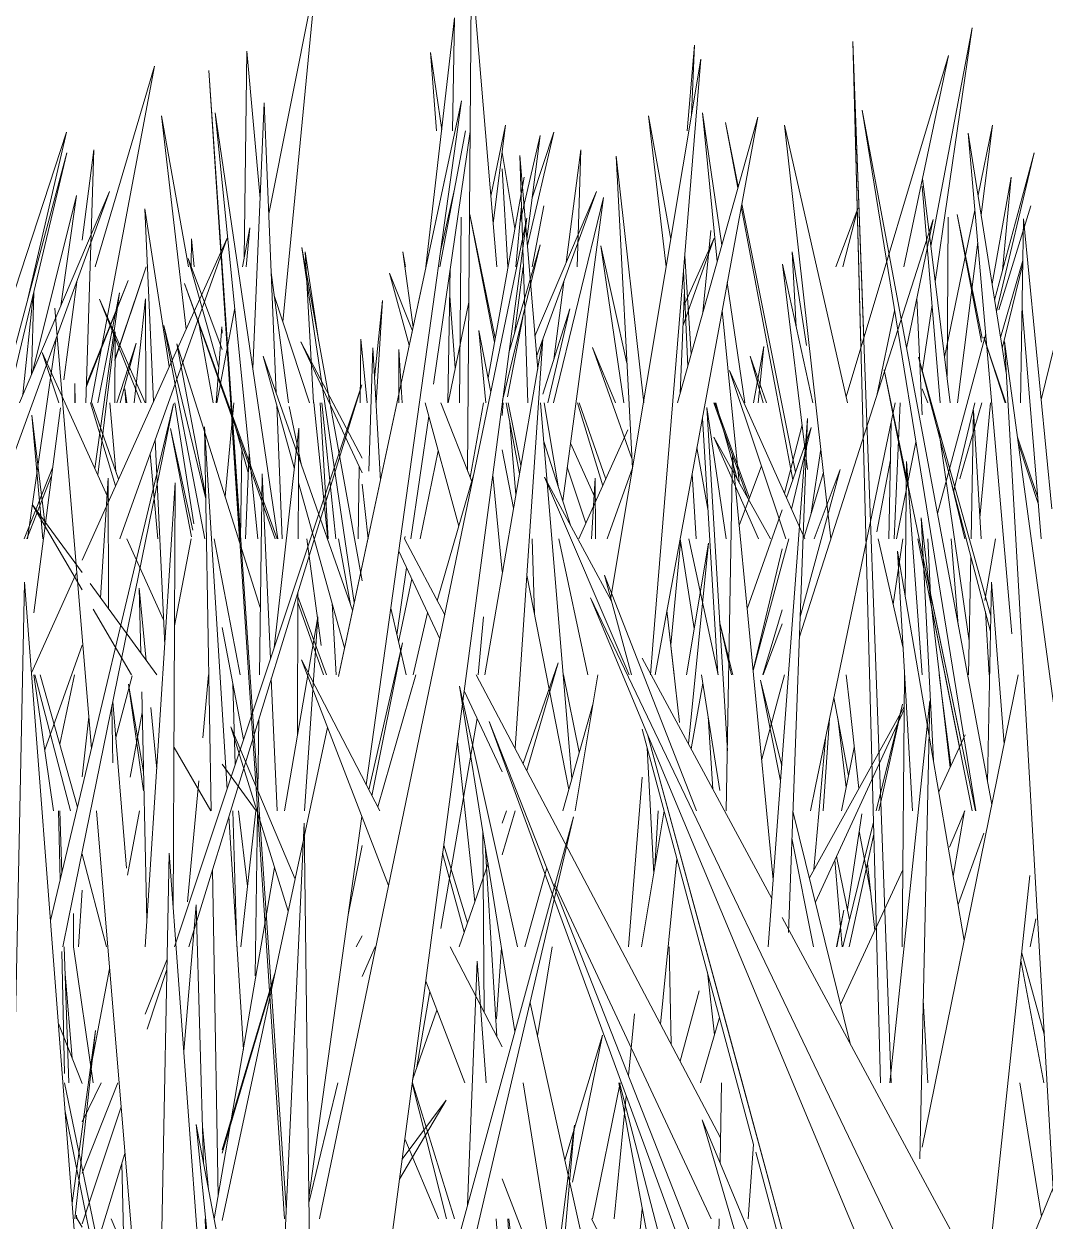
# Model space of a CAD drawing. Header units: millimetres. Extents: x -10020 to 20888, y -4665 to 12339.
# Drawn here: x 2599.88 to 2620.58, y 3091.3 to 3115.59 of the extents above; entities that cross this region are included whole.
import ezdxf

# ---------------------------------------------------------------- set-up
doc = ezdxf.new("R2010")
doc.units = ezdxf.units.MM
doc.layers.add('G-IMPT', color=8, linetype='Continuous', lineweight=9)

# ---------------------------------------------------------------- blocks, each defined once
blk = doc.blocks.new('Grass Array - 25_dwg-V21-West')
at = {"layer": 'G-IMPT'}
for p, q in [((2616.906, 3109.212), (2616.685, 3115.227)), ((2616.849, 3109.022), (2616.685, 3115.227)), ((2603.995, 3109), (2603.622, 3114.644)), ((2604.004, 3109.047), (2603.622, 3114.644)), ((2604.25, 3105.142), (2604.094, 3107.502)), ((2604.27, 3105.149), (2604.103, 3107.597))]:
    blk.add_line(p, q, dxfattribs=at)
blk = doc.blocks.new('Grass Array - 25_dwg-V22-West')
at = {"layer": 'G-IMPT'}
for p, q in [((2608.873, 3106.514), (2608.949, 3116.77)), ((2609.463, 3110.66), (2608.949, 3116.77)), ((2613.476, 3115.158), (2613.325, 3113.419)), ((2613.476, 3115.158), (2613.417, 3113.749)), ((2617.462, 3094.106), (2616.685, 3115.227)), ((2616.997, 3103.423), (2616.685, 3115.227)), ((2604.341, 3110.831), (2604.394, 3115.032)), ((2604.666, 3112.047), (2604.394, 3115.032)), ((2616.55, 3108.022), (2618.625, 3114.944)), ((2617.723, 3110.66), (2618.625, 3114.944)), ((2605.162, 3091.347), (2603.622, 3114.644)), ((2604.428, 3102.833), (2603.622, 3114.644)), ((2604.516, 3108.595), (2604.749, 3113.982)), ((2604.991, 3108.09), (2604.749, 3113.982)), ((2608.75, 3114.024), (2606.254, 3102.349)), ((2606.261, 3102.383), (2608.75, 3114.024)), ((2608.75, 3114.024), (2606.819, 3100.147)), ((2612.676, 3102.383), (2614.756, 3113.696)), ((2613.13, 3107.901), (2614.756, 3113.696)), ((2619.504, 3099.748), (2616.874, 3113.839)), ((2618.746, 3102.287), (2616.874, 3113.839)), ((2614.362, 3112.291), (2614.102, 3113.589)), ((2614.353, 3112.258), (2614.102, 3113.589)), ((2616.577, 3107.901), (2615.299, 3113.534)), ((2616.241, 3105.142), (2615.299, 3113.534)), ((2609.936, 3111.576), (2610.348, 3113.324)), ((2610.074, 3111.218), (2610.348, 3113.324)), ((2619.028, 3113.373), (2619.908, 3103.214)), ((2619.028, 3113.373), (2619.801, 3108.464)), ((2599.388, 3107.901), (2600.747, 3112.97)), ((2599.542, 3107.901), (2600.747, 3112.97)), ((2609.832, 3111.439), (2609.573, 3112.975)), ((2610.295, 3108.583), (2609.932, 3112.917)), ((2610.092, 3107.901), (2609.932, 3112.917)), ((2611.885, 3112.905), (2612.217, 3106.576)), ((2611.885, 3112.905), (2612.444, 3107.901)), ((2612.444, 3107.901), (2611.885, 3112.905)), ((2609.689, 3110.66), (2609.573, 3112.643)), ((2602.824, 3108.635), (2602.324, 3111.834)), ((2602.504, 3107.924), (2602.324, 3111.834)), ((2615.469, 3106.339), (2614.423, 3111.884)), ((2615.524, 3106.496), (2614.433, 3111.938)), ((2610.074, 3111.645), (2606.05, 3081.284)), ((2610.074, 3111.645), (2607.737, 3100.351)), ((2620.086, 3107.901), (2620.147, 3111.635)), ((2620.722, 3105.747), (2620.147, 3111.635)), ((2604.309, 3110.66), (2604.458, 3111.447)), ((2604.385, 3110.66), (2604.458, 3111.447)), ((2603.273, 3111.229), (2603.267, 3110.66)), ((2603.273, 3111.229), (2603.327, 3110.66)), ((2606.574, 3103.849), (2605.509, 3111.048)), ((2606.733, 3104.29), (2605.509, 3111.048)), ((2612.045, 3107.901), (2611.578, 3111.083)), ((2612.105, 3108.704), (2611.578, 3111.083)), ((2613.278, 3110.874), (2613.405, 3108.884)), ((2604.891, 3110.541), (2605.243, 3107.901)), ((2609.825, 3109.305), (2610.002, 3110.66)), ((2613.253, 3110.572), (2613.338, 3108.644)), ((2601.313, 3106.567), (2601.815, 3110.134)), ((2601.373, 3107.901), (2601.815, 3110.134)), ((2605.666, 3107.901), (2604.953, 3110.077)), ((2613.27, 3110.188), (2613.183, 3108.092)), ((2600.501, 3109.821), (2601.243, 3100.88)), ((2601.407, 3110.001), (2602.25, 3107.901)), ((2601.407, 3110.001), (2602.336, 3107.901)), ((2603.787, 3107.901), (2604.15, 3109.821)), ((2610.399, 3108.075), (2610.945, 3109.808)), ((2610.499, 3107.901), (2610.945, 3109.808)), ((2617.985, 3110.021), (2618.094, 3107.657)), ((2617.172, 3108.046), (2617.534, 3109.765)), ((2609.344, 3108.117), (2609.098, 3109.368)), ((2609.098, 3109.368), (2609.24, 3107.901)), ((2604.669, 3103.745), (2602.973, 3109.096)), ((2603.561, 3106.036), (2602.973, 3109.096)), ((2606.733, 3106.481), (2605.492, 3109.134)), ((2606.733, 3106.779), (2605.492, 3109.134)), ((2619.775, 3107.901), (2619.34, 3109.231)), ((2619.788, 3107.901), (2619.34, 3109.231)), ((2622.91, 3085.829), (2619.762, 3109.144)), ((2620.386, 3098.284), (2619.762, 3109.144)), ((2611.406, 3109.024), (2612.206, 3106.77)), ((2611.406, 3109.024), (2611.874, 3107.901)), ((2611.874, 3107.901), (2611.406, 3109.024)), ((2615.713, 3105.142), (2614.182, 3108.557)), ((2615.329, 3105.142), (2614.182, 3108.557)), ((2600.908, 3107.901), (2600.909, 3108.292)), ((2600.917, 3107.901), (2600.909, 3108.292)), ((2603.217, 3096.865), (2606.729, 3108.266)), ((2603.231, 3097.774), (2606.729, 3108.266)), ((2600.413, 3097.4), (2602.91, 3107.88)), ((2602.91, 3107.88), (2600.781, 3097.434)), ((2603.322, 3105.446), (2602.939, 3107.901)), ((2603.955, 3105.998), (2604.131, 3107.901)), ((2605.112, 3105.142), (2605.001, 3107.859)), ((2605.756, 3107.904), (2605.757, 3107.901)), ((2605.756, 3107.904), (2606.041, 3105.142)), ((2606.041, 3105.142), (2605.756, 3107.904)), ((2610.989, 3100.277), (2610.352, 3107.901)), ((2610.72, 3106.172), (2610.428, 3107.901)), ((2617.646, 3107.901), (2617.526, 3105.142)), ((2617.526, 3105.142), (2617.646, 3107.901)), ((2605.505, 3106.631), (2605.253, 3107.825)), ((2619.084, 3105.142), (2619.131, 3107.745)), ((2619.286, 3105.142), (2619.131, 3107.745)), ((2609.852, 3106.032), (2609.729, 3107.502)), ((2614.972, 3096.865), (2615.768, 3107.581)), ((2615.38, 3097.151), (2615.768, 3107.581)), ((2602.731, 3102.983), (2602.539, 3107.151)), ((2618.428, 3107.336), (2619.047, 3103.072)), ((2619.047, 3103.072), (2618.428, 3107.336)), ((2620.437, 3105.977), (2620.025, 3107.2)), ((2604.269, 3105.142), (2604.292, 3106.956)), ((2604.367, 3105.142), (2604.443, 3106.892)), ((2609.806, 3105.764), (2609.573, 3106.949)), ((2610.967, 3105.4), (2610.417, 3107.114)), ((2620.448, 3105.838), (2620.039, 3107.09)), ((2614.247, 3106.825), (2614.12, 3099.624)), ((2614.247, 3106.825), (2615.073, 3098.221)), ((2604.65, 3102.383), (2604.708, 3106.457)), ((2604.874, 3102.703), (2604.708, 3106.457)), ((2609.383, 3106.433), (2609.573, 3104.477)), ((2610.432, 3106.392), (2611.791, 3103.873)), ((2610.432, 3106.392), (2612.149, 3102.383)), ((2612.149, 3102.383), (2610.432, 3106.392)), ((2615.697, 3105.178), (2616.09, 3106.487)), ((2618.66, 3106.376), (2618.959, 3105.142)), ((2618.657, 3100.502), (2618.072, 3105.569)), ((2618.321, 3100.64), (2618.072, 3105.569)), ((2607.594, 3105.142), (2607.608, 3105.189)), ((2607.594, 3105.142), (2607.608, 3105.189)), ((2602.931, 3103.377), (2603.265, 3105.142)), ((2604.263, 3102.383), (2603.733, 3105.142)), ((2605.612, 3105.142), (2605.902, 3102.973)), ((2606.258, 3105.142), (2606.5, 3103.808)), ((2608.409, 3103.6), (2607.596, 3105.142)), ((2610.229, 3103.61), (2610.181, 3105.142)), ((2611.309, 3102.383), (2610.725, 3105.142)), ((2617.706, 3102.925), (2617.203, 3105.142)), ((2618.21, 3105.142), (2618.269, 3103.859)), ((2608.308, 3103.114), (2607.479, 3104.887)), ((2617.895, 3099.624), (2617.594, 3104.893)), ((2618.944, 3096.989), (2617.594, 3104.893)), ((2619.034, 3102.383), (2619.078, 3104.79)), ((2599.375, 3078.924), (2599.884, 3104.261)), ((2600.653, 3094.293), (2599.884, 3104.261)), ((2610.928, 3100.058), (2610.074, 3104.4)), ((2611.648, 3104.402), (2613.513, 3099.624)), ((2611.648, 3104.402), (2612.196, 3102.383)), ((2612.196, 3102.383), (2611.648, 3104.402)), ((2615.543, 3093.93), (2611.365, 3103.944)), ((2618.716, 3088.588), (2611.365, 3103.944)), ((2607.766, 3102.383), (2608.063, 3103.639)), ((2612.916, 3103.687), (2613.17, 3101.413)), ((2613.062, 3102.383), (2612.916, 3103.687)), ((2614.859, 3102.383), (2615.254, 3103.7)), ((2619.45, 3102.383), (2619.374, 3103.666)), ((2617.244, 3094.106), (2616.997, 3103.423)), ((2606.87, 3100.049), (2607.554, 3103.028)), ((2606.934, 3099.924), (2607.554, 3103.028)), ((2604.428, 3102.833), (2605.196, 3091.566)), ((2607.09, 3099.624), (2605.503, 3102.684)), ((2607.272, 3098.108), (2605.503, 3102.684)), ((2610.711, 3102.627), (2609.998, 3100.585)), ((2610.073, 3100.442), (2610.711, 3102.627)), ((2612.414, 3102.72), (2615.045, 3097.843)), ((2600.822, 3099.624), (2600.095, 3102.383)), ((2600.961, 3099.697), (2600.206, 3102.383)), ((2603.503, 3101.104), (2603.621, 3102.383)), ((2605.01, 3099.624), (2604.892, 3102.304)), ((2614.003, 3092.987), (2609.05, 3102.383)), ((2615.245, 3100.534), (2614.816, 3102.275)), ((2615.222, 3100.228), (2614.816, 3102.275)), ((2616.622, 3101.744), (2616.55, 3102.383)), ((2618.094, 3092.799), (2620.039, 3102.383)), ((2618.746, 3102.287), (2619.177, 3099.624)), ((2601.999, 3102.193), (2602.297, 3100.028)), ((2601.999, 3102.193), (2602.301, 3100.412)), ((2609.886, 3096.865), (2608.71, 3102.153)), ((2609.833, 3095.147), (2608.71, 3102.153)), ((2609.573, 3100.41), (2608.803, 3102.056)), ((2613.406, 3100.88), (2613.644, 3102.215)), ((2601.955, 3098.459), (2601.678, 3101.84)), ((2611.418, 3101.804), (2610.806, 3099.624)), ((2616.6, 3100.338), (2616.302, 3101.918)), ((2617.16, 3099.624), (2617.69, 3101.789)), ((2617.214, 3099.624), (2617.69, 3101.789)), ((2617.438, 3094.106), (2618.245, 3101.856)), ((2618.046, 3092.563), (2618.245, 3101.856)), ((2601.681, 3100.594), (2601.656, 3101.732)), ((2615.804, 3098.264), (2617.728, 3101.733)), ((2615.926, 3097.768), (2617.727, 3101.676)), ((2616.622, 3101.744), (2616.809, 3100.077)), ((2603.893, 3091.308), (2606.032, 3101.314)), ((2603.893, 3091.308), (2606.032, 3101.314)), ((2604.07, 3101.326), (2605.374, 3098.236)), ((2604.07, 3101.326), (2605.235, 3097.584)), ((2605.235, 3097.584), (2604.07, 3101.326)), ((2604.616, 3100.031), (2604.637, 3101.476)), ((2614.358, 3088.592), (2609.311, 3101.433)), ((2612.826, 3091.831), (2609.311, 3101.433)), ((2614.674, 3092.853), (2612.414, 3101.277)), ((2612.53, 3101.151), (2614.414, 3094.216)), ((2617.315, 3083.534), (2612.53, 3101.151)), ((2618.429, 3100.007), (2618.961, 3101.162)), ((2609.017, 3097.776), (2608.666, 3101.026)), ((2612.514, 3100.903), (2612.648, 3098.345)), ((2605.873, 3091.347), (2607.737, 3100.351)), ((2603.423, 3100.232), (2603.196, 3097.774)), ((2601.347, 3099.624), (2602.491, 3085.829)), ((2601.973, 3098.317), (2602.22, 3099.624)), ((2604.562, 3096.275), (2604.61, 3099.591)), ((2609.573, 3098.727), (2609.835, 3099.624)), ((2609.662, 3099.624), (2609.573, 3099.369)), ((2616.632, 3094.9), (2615.472, 3099.612)), ((2618.954, 3099.624), (2618.645, 3098.884)), ((2596.965, 3048), (2611.021, 3099.498)), ((2604.481, 3076.107), (2605.558, 3099.374)), ((2605.672, 3090.385), (2605.558, 3099.374)), ((2606.73, 3099.51), (2605.654, 3091.779)), ((2608.894, 3090.405), (2611.021, 3099.498)), ((2616.486, 3096.865), (2617.104, 3099.393)), ((2609.209, 3095.538), (2609.184, 3099.199)), ((2616.609, 3096.865), (2617.11, 3099.15)), ((2617.043, 3097.988), (2616.813, 3099.207)), ((2619.343, 3099.171), (2618.819, 3097.725)), ((2606.452, 3097.511), (2606.733, 3098.918)), ((2608.869, 3097.35), (2608.388, 3098.928)), ((2609.465, 3095.045), (2609.228, 3098.923)), ((2615.89, 3096.865), (2615.452, 3099.071)), ((2601.549, 3096.865), (2601.054, 3098.743)), ((2602.201, 3067.182), (2602.821, 3098.763)), ((2603.494, 3089.569), (2602.821, 3098.763)), ((2608.802, 3097.16), (2608.367, 3098.765)), ((2609.288, 3098.551), (2608.699, 3096.865)), ((2610.482, 3098.469), (2610.031, 3096.865)), ((2616.438, 3095.69), (2617.698, 3098.423)), ((2616.98, 3098.555), (2617.132, 3097.195)), ((2610.635, 3098.14), (2613.813, 3091.347)), ((2620.275, 3098.309), (2619.379, 3089.81)), ((2620.386, 3098.284), (2621.379, 3080.992)), ((2603.231, 3097.774), (2602.928, 3096.865)), ((2603.115, 3094.749), (2603.367, 3097.713)), ((2603.52, 3092.468), (2603.367, 3097.713)), ((2600.665, 3096.865), (2600.781, 3097.434)), ((2600.883, 3097.542), (2600.881, 3096.865)), ((2615.254, 3097.455), (2619.657, 3089.295)), ((2616.357, 3096.865), (2616.5, 3097.606)), ((2616.359, 3096.865), (2616.5, 3097.606)), ((2609.573, 3094.836), (2608.521, 3096.865)), ((2620.569, 3095.091), (2620.11, 3096.738)), ((2602.334, 3095.494), (2602.778, 3096.614)), ((2608.873, 3091.63), (2609.065, 3096.574)), ((2609.247, 3094.106), (2609.065, 3096.574)), ((2620.558, 3094.106), (2620.094, 3096.59)), ((2600.852, 3094.601), (2600.712, 3096.313)), ((2601.234, 3094.414), (2601.613, 3096.415)), ((2602.774, 3096.403), (2602.372, 3095.196)), ((2603.893, 3092.743), (2604.974, 3096.367)), ((2604.539, 3094.853), (2604.938, 3096.198)), ((2613.879, 3095.075), (2613.737, 3096.347)), ((2613.879, 3095.075), (2613.737, 3096.347)), ((2608.82, 3094.106), (2608.023, 3096.169)), ((2610.889, 3092.35), (2610.139, 3095.727)), ((2618.21, 3094.106), (2618.115, 3095.778)), ((2608.25, 3095.58), (2607.757, 3094.168)), ((2600.575, 3095.305), (2601.054, 3094.089)), ((2601.328, 3095.168), (2600.856, 3091.665)), ((2600.856, 3091.665), (2601.328, 3095.168)), ((2601.328, 3095.168), (2600.911, 3091.347)), ((2610.848, 3092.537), (2611.611, 3095.068)), ((2610.998, 3092.088), (2611.611, 3095.068)), ((2604.539, 3094.853), (2603.893, 3092.676)), ((2600.653, 3094.293), (2602.311, 3072.8)), ((2602.414, 3085.829), (2600.699, 3094.106)), ((2601.054, 3093.313), (2601.44, 3094.106)), ((2601.054, 3092.271), (2601.783, 3094.106)), ((2607.748, 3094.097), (2608.448, 3091.347)), ((2607.754, 3094.106), (2608.606, 3091.347)), ((2608.606, 3091.347), (2607.754, 3094.106)), ((2612.414, 3079.048), (2610, 3094.106)), ((2612.975, 3088.588), (2611.939, 3094.106)), ((2613.957, 3086.384), (2611.951, 3094.106)), ((2613.994, 3092.485), (2614.023, 3094.106)), ((2617.315, 3083.534), (2614.414, 3094.216)), ((2620.071, 3094.106), (2620.51, 3091.395)), ((2615.543, 3093.93), (2618.581, 3086.648)), ((2600.712, 3093.525), (2602.539, 3084.399)), ((2601.845, 3093.615), (2601.054, 3091.243)), ((2607.49, 3092.15), (2608.436, 3093.755)), ((2607.544, 3092.557), (2608.436, 3093.755)), ((2616.552, 3086.343), (2613.633, 3093.354)), ((2616.644, 3083.07), (2613.633, 3093.354)), ((2604.761, 3085.974), (2603.37, 3093.257)), ((2604.313, 3083.811), (2603.37, 3093.257)), ((2603.621, 3091.94), (2603.498, 3093.22)), ((2609.824, 3079.061), (2611.04, 3093.245)), ((2610.044, 3085.291), (2611.04, 3093.245)), ((2607.598, 3092.967), (2608.282, 3091.347)), ((2614.562, 3091.347), (2614.674, 3092.853)), ((2601.054, 3089.846), (2601.924, 3092.668)), ((2614.716, 3092.698), (2616.184, 3087.228)), ((2601.948, 3088.588), (2601.862, 3092.468)), ((2610.889, 3092.35), (2614.792, 3074.793)), ((2614.428, 3076.43), (2620.935, 3092.439)), ((2610.835, 3088.896), (2609.573, 3092.159)), ((2614.014, 3088.588), (2612.826, 3091.831)), ((2600.952, 3091.347), (2601.054, 3091.174)), ((2602.014, 3090.486), (2601.644, 3091.347)), ((2603.67, 3087.354), (2603.553, 3091.347)), ((2609.705, 3087.934), (2609.452, 3091.347)), ((2609.957, 3086.97), (2609.69, 3091.347)), ((2609.917, 3089.45), (2609.712, 3091.347)), ((2611.383, 3091.347), (2616.489, 3081.502)), ((2613.944, 3089.644), (2613.974, 3091.347))]:
    blk.add_line(p, q, dxfattribs=at)
blk = doc.blocks.new('Grass Array - Grass Array-V25-West')
for name in ['Grass Array - 25_dwg-V22-West', 'Grass Array - 25_dwg-V21-West']:
    blk.add_blockref(name, (0, 0))
blk = doc.blocks.new('Grass Array - 25_dwg-V33-West')
at = {"layer": 'G-IMPT'}
for p, q in [((2616.906, 3109.212), (2616.685, 3115.227)), ((2616.849, 3109.022), (2616.685, 3115.227)), ((2603.995, 3109), (2603.622, 3114.644)), ((2604.004, 3109.047), (2603.622, 3114.644)), ((2604.25, 3105.142), (2604.094, 3107.502)), ((2604.27, 3105.149), (2604.103, 3107.597))]:
    blk.add_line(p, q, dxfattribs=at)
blk = doc.blocks.new('Grass Array - 25_dwg-V34-West')
at = {"layer": 'G-IMPT'}
for p, q in [((2616.906, 3109.212), (2616.685, 3115.227)), ((2616.849, 3109.022), (2616.685, 3115.227)), ((2603.995, 3109), (2603.622, 3114.644)), ((2604.004, 3109.047), (2603.622, 3114.644)), ((2604.25, 3105.142), (2604.094, 3107.502)), ((2604.27, 3105.149), (2604.103, 3107.597))]:
    blk.add_line(p, q, dxfattribs=at)
blk = doc.blocks.new('Grass Array - Grass Array-V35-West')
for name in ['Grass Array - 25_dwg-V33-West', 'Grass Array - 25_dwg-V34-West', 'Grass Array - 25_dwg-V34-West', 'Grass Array - 25_dwg-V34-West', 'Grass Array - 25_dwg-V34-West', 'Grass Array - 25_dwg-V34-West', 'Grass Array - 25_dwg-V34-West', 'Grass Array - 25_dwg-V34-West', 'Grass Array - 25_dwg-V34-West']:
    blk.add_blockref(name, (0, 0))
blk = doc.blocks.new('Grass Array - 25_dwg-V36-West')
at = {"layer": 'G-IMPT'}
for p, q in [((2618.887, 3101), (2618.262, 3104.015)), ((2618.85, 3100.919), (2618.281, 3103.762))]:
    blk.add_line(p, q, dxfattribs=at)
blk = doc.blocks.new('Grass Array - 25_dwg-V39-West')
at = {"layer": 'G-IMPT'}
for p, q in [((2611.771, 3103.911), (2613.605, 3114.87)), ((2612.632, 3102.989), (2613.605, 3114.87)), ((2602.664, 3113.723), (2603.167, 3109.396)), ((2602.664, 3113.723), (2603.215, 3110.66)), ((2603.755, 3113.782), (2604.618, 3105.142)), ((2603.755, 3113.782), (2605.024, 3105.142)), ((2609.342, 3112.092), (2609.64, 3113.535)), ((2609.389, 3111.541), (2609.64, 3113.535)), ((2599.171, 3108.609), (2600.742, 3113.389)), ((2599.953, 3110.009), (2600.742, 3113.389)), ((2608.179, 3108.278), (2608.924, 3113.405)), ((2608.31, 3110.66), (2608.833, 3113.419)), ((2601.054, 3111.196), (2601.292, 3113.03)), ((2601.129, 3107.901), (2601.292, 3113.03)), ((2619.562, 3109.98), (2620.364, 3112.97)), ((2619.598, 3109.751), (2620.364, 3112.97)), ((2609.287, 3108.406), (2610.019, 3112.478)), ((2608.325, 3110.972), (2608.609, 3112.235)), ((2618.455, 3107.901), (2618.094, 3112.295)), ((2618.662, 3107.901), (2618.1, 3112.451)), ((2601.61, 3112.185), (2599.497, 3106.366)), ((2601.61, 3112.185), (2599.784, 3107.901)), ((2610.612, 3107.901), (2611.626, 3112.067)), ((2610.804, 3105.91), (2611.626, 3112.067)), ((2609.851, 3110.66), (2609.965, 3111.891)), ((2610.185, 3110.66), (2610.42, 3111.898)), ((2616.344, 3110.66), (2616.785, 3111.84)), ((2616.481, 3110.66), (2616.785, 3111.84)), ((2608.741, 3111.666), (2608.712, 3107.901)), ((2609.431, 3109.208), (2608.919, 3111.723)), ((2609.417, 3109.129), (2608.919, 3111.723)), ((2615.603, 3103.15), (2618.318, 3111.621)), ((2617.775, 3109.011), (2618.318, 3111.621)), ((2613.643, 3109.73), (2613.804, 3111.398)), ((2601.054, 3104.705), (2603.996, 3111.238)), ((2601.823, 3105.142), (2603.996, 3111.238)), ((2609.584, 3107.949), (2610.346, 3111.106)), ((2609.712, 3108.912), (2610.346, 3111.106)), ((2603.207, 3110.827), (2603.893, 3108.981)), ((2603.207, 3110.827), (2603.827, 3108.617)), ((2603.827, 3108.617), (2603.207, 3110.827)), ((2605.856, 3109.131), (2605.576, 3110.964)), ((2605.746, 3107.901), (2605.576, 3110.964)), ((2607.614, 3110.66), (2607.562, 3110.961)), ((2607.769, 3109.434), (2607.562, 3110.961)), ((2607.292, 3110.531), (2607.753, 3109.36)), ((2607.292, 3110.531), (2607.691, 3109.071)), ((2607.691, 3109.071), (2607.292, 3110.531)), ((2615.878, 3107.901), (2615.259, 3110.713)), ((2615.766, 3106.547), (2615.259, 3110.713)), ((2600.687, 3108.364), (2600.946, 3110.356)), ((2604.972, 3105.142), (2603.13, 3110.321)), ((2605.008, 3105.142), (2603.13, 3110.321)), ((2608.477, 3107.901), (2608.898, 3109.939)), ((2620.118, 3109.821), (2620.506, 3105.142)), ((2603.408, 3109.587), (2603.711, 3107.901)), ((2609.685, 3108.024), (2609.99, 3109.631)), ((2603.547, 3105.142), (2602.715, 3109.47)), ((2603.562, 3105.949), (2602.715, 3109.47)), ((2603.773, 3107.901), (2603.889, 3109.444)), ((2603.893, 3109.311), (2603.889, 3109.444)), ((2618.402, 3105.655), (2619.38, 3109.302)), ((2606.692, 3107.901), (2606.709, 3109.189)), ((2606.833, 3107.901), (2606.709, 3109.189)), ((2609.22, 3102.383), (2610.401, 3109.195)), ((2609.835, 3100.893), (2610.401, 3109.195)), ((2601.604, 3105.925), (2600.242, 3108.923)), ((2600.581, 3107.901), (2600.242, 3108.923)), ((2605.358, 3106.581), (2604.725, 3108.844)), ((2606.541, 3103.692), (2604.725, 3108.844)), ((2606.873, 3106.513), (2606.951, 3109.014)), ((2607.104, 3106.323), (2606.951, 3109.014)), ((2619.481, 3103.261), (2618.015, 3108.824)), ((2619.487, 3103.579), (2618.015, 3108.824)), ((2619.172, 3099.624), (2617.319, 3108.567)), ((2617.768, 3106.322), (2617.319, 3108.567)), ((2601.96, 3107.901), (2601.924, 3108.183)), ((2601.94, 3107.901), (2601.924, 3108.183)), ((2601.734, 3106.213), (2601.223, 3107.901)), ((2601.795, 3106.349), (2601.254, 3107.901)), ((2606.048, 3105.142), (2605.886, 3107.901)), ((2606.203, 3105.142), (2605.918, 3107.901)), ((2608.011, 3107.901), (2608.695, 3105.394)), ((2608.695, 3105.394), (2608.011, 3107.901)), ((2608.327, 3107.901), (2608.957, 3106.3)), ((2608.923, 3106.385), (2609.196, 3107.901)), ((2609.573, 3107.641), (2609.597, 3107.901)), ((2609.928, 3106.465), (2609.652, 3107.901)), ((2609.956, 3106.628), (2609.697, 3107.901)), ((2615.929, 3100.122), (2617.545, 3107.901)), ((2618.728, 3106.094), (2619.158, 3107.901)), ((2600.304, 3105.412), (2600.034, 3107.652)), ((2600.261, 3105.142), (2600.034, 3107.652)), ((2600.074, 3103.636), (2600.614, 3107.801)), ((2604.105, 3107.624), (2604.425, 3106.483)), ((2604.425, 3106.483), (2604.105, 3107.624)), ((2607.723, 3105.142), (2608.084, 3107.63)), ((2614.142, 3100.84), (2613.723, 3107.805)), ((2614.116, 3105.142), (2613.723, 3107.805)), ((2603.272, 3105.183), (2602.849, 3107.376)), ((2602.849, 3107.376), (2603.298, 3105.318)), ((2603.298, 3105.318), (2602.849, 3107.376)), ((2603.995, 3100.065), (2603.536, 3107.412)), ((2603.675, 3099.624), (2603.536, 3107.412)), ((2604.949, 3102.926), (2605.448, 3107.388)), ((2605.438, 3105.142), (2605.448, 3107.388)), ((2613.634, 3107.59), (2613.949, 3102.396)), ((2615.3, 3106.064), (2615.656, 3107.45)), ((2615.34, 3105.973), (2615.842, 3107.397)), ((2615.445, 3105.739), (2615.842, 3107.397)), ((2617.414, 3105.142), (2617.462, 3107.503)), ((2613.868, 3107.201), (2615.019, 3105.142)), ((2613.868, 3107.201), (2614.774, 3105.142)), ((2614.774, 3105.142), (2613.868, 3107.201)), ((2607.908, 3105.142), (2608.276, 3106.927)), ((2613.746, 3105.745), (2613.524, 3106.995)), ((2615.842, 3105.66), (2616.037, 3106.959)), ((2617.57, 3105.142), (2617.966, 3107.102)), ((2617.748, 3103.992), (2617.772, 3106.707)), ((2618.093, 3102.383), (2617.772, 3106.707)), ((2606.655, 3105.142), (2606.674, 3106.606)), ((2608.259, 3103.885), (2608.995, 3106.433)), ((2613.512, 3105.142), (2613.425, 3106.456)), ((2614.382, 3105.414), (2614.833, 3106.619)), ((2615.619, 3103.558), (2616.427, 3106.546)), ((2615.9, 3105.142), (2616.427, 3106.546)), ((2601.428, 3103.943), (2601.581, 3106.372)), ((2601.592, 3103.719), (2601.581, 3106.372)), ((2602.336, 3096.865), (2602.944, 3106.279)), ((2602.904, 3097.622), (2602.944, 3106.279)), ((2606.378, 3102.93), (2605.443, 3106.275)), ((2606.855, 3105.142), (2606.733, 3106.247)), ((2600.051, 3105.827), (2601.054, 3104.454)), ((2600.051, 3105.827), (2601.054, 3104.106)), ((2614.545, 3103.717), (2615.254, 3105.728)), ((2602.707, 3103.497), (2601.96, 3105.142)), ((2612.993, 3102.993), (2613.194, 3105.069)), ((2613.47, 3103.319), (2613.183, 3105.138)), ((2613.315, 3102.383), (2613.756, 3105.054)), ((2613.351, 3100.981), (2613.756, 3105.054)), ((2613.952, 3102.383), (2613.361, 3105.142)), ((2614.665, 3102.466), (2615.387, 3105.142)), ((2614.665, 3102.475), (2615.254, 3104.939)), ((2617.503, 3103.818), (2617.702, 3105.142)), ((2619.109, 3099.624), (2618.004, 3105.142)), ((2618.825, 3103.387), (2618.681, 3105.142)), ((2600.026, 3102.421), (2600.945, 3104.462)), ((2607.44, 3103.196), (2607.637, 3104.549)), ((2601.216, 3104.233), (2602.568, 3102.383)), ((2607.475, 3103.043), (2607.74, 3104.328)), ((2619.42, 3100.203), (2619.501, 3104.261)), ((2619.754, 3100.98), (2619.501, 3104.261)), ((2602.215, 3104.139), (2602.356, 3102.674)), ((2602.215, 3104.139), (2602.245, 3102.825)), ((2602.245, 3102.825), (2602.215, 3104.139)), ((2605.421, 3101.162), (2605.433, 3104.061)), ((2606.009, 3102.383), (2605.433, 3103.97)), ((2601.282, 3103.716), (2602.059, 3102.383)), ((2605.954, 3102.383), (2605.433, 3103.848)), ((2606.21, 3102.383), (2606.124, 3103.837)), ((2607.624, 3102.383), (2607.318, 3103.735)), ((2605.157, 3099.624), (2605.833, 3103.561)), ((2605.568, 3099.624), (2605.833, 3103.561)), ((2609.089, 3102.383), (2609.197, 3103.556)), ((2604.329, 3101.067), (2603.893, 3103.341)), ((2614.224, 3102.383), (2613.983, 3103.463)), ((2614.25, 3102.383), (2613.983, 3103.463)), ((2614.866, 3102.383), (2615.254, 3103.417)), ((2612.583, 3102.383), (2612.632, 3102.989)), ((2600.297, 3100.86), (2601.054, 3102.984)), ((2600.076, 3102.383), (2600.477, 3099.624)), ((2600.603, 3100.972), (2600.903, 3102.383)), ((2601.738, 3101.113), (2602.071, 3102.363)), ((2607.05, 3099.701), (2607.825, 3102.383)), ((2611.139, 3100.81), (2610.819, 3102.383)), ((2611.053, 3099.624), (2611.515, 3102.383)), ((2613.987, 3100.037), (2613.617, 3102.383)), ((2614.838, 3100.671), (2615.301, 3102.383)), ((2617.684, 3096.865), (2617.733, 3102.383)), ((2602.264, 3102.033), (2602.371, 3097.398)), ((2602.371, 3097.398), (2602.264, 3102.033)), ((2604.161, 3100.562), (2604.11, 3102.207)), ((2601.054, 3100.311), (2601.189, 3101.53)), ((2602.032, 3100.306), (2602.273, 3101.616)), ((2602.448, 3101.717), (2602.569, 3100.465)), ((2613.849, 3100.06), (2613.751, 3101.536)), ((2608.328, 3097.237), (2609.066, 3101.494)), ((2616.215, 3101.498), (2616.087, 3099.624)), ((2616.551, 3100.096), (2616.379, 3101.512)), ((2615.896, 3098.431), (2616.129, 3101.085)), ((2602.919, 3100.909), (2603.669, 3099.624)), ((2616.456, 3099.624), (2616.716, 3100.909)), ((2603.893, 3100.572), (2604.586, 3099.624)), ((2612.134, 3096.865), (2612.414, 3100.303)), ((2615.929, 3100.122), (2615.826, 3099.624)), ((2600.61, 3098.226), (2600.578, 3099.624)), ((2600.645, 3098.372), (2600.604, 3099.624)), ((2604.111, 3099.624), (2604.195, 3096.865)), ((2604.229, 3099.624), (2604.408, 3098.093)), ((2604.271, 3096.865), (2604.58, 3099.624)), ((2612.403, 3096.865), (2612.858, 3099.619)), ((2612.672, 3098.489), (2612.741, 3099.624)), ((2618.721, 3098.298), (2618.951, 3099.624)), ((2604.325, 3094.78), (2604.03, 3099.505)), ((2616.576, 3097.622), (2616.867, 3099.563)), ((2612.786, 3095.295), (2613.119, 3098.647)), ((2616.468, 3096.865), (2616.319, 3098.62)), ((2616.619, 3097.41), (2616.356, 3098.702)), ((2603.724, 3096.892), (2603.697, 3098.423)), ((2603.735, 3091.347), (2604.959, 3098.471)), ((2600.982, 3096.865), (2601.054, 3098.013)), ((2620.281, 3096.865), (2620.398, 3097.434)), ((2606.613, 3096.865), (2606.733, 3097.083)), ((2600.7, 3094.293), (2600.644, 3096.766)), ((2600.784, 3094.106), (2600.694, 3096.865)), ((2600.878, 3096.865), (2601.279, 3094.106)), ((2603.724, 3096.892), (2603.814, 3091.808)), ((2606.733, 3096.264), (2607, 3096.865)), ((2609.56, 3096.851), (2609.462, 3095.402)), ((2610.288, 3095.055), (2610.591, 3096.865)), ((2613.001, 3094.888), (2612.964, 3096.865)), ((2607.834, 3094.385), (2608.106, 3095.954)), ((2613.567, 3095.971), (2613.181, 3094.546)), ((2612.133, 3094.252), (2612.257, 3095.502)), ((2613.598, 3094.106), (2613.982, 3095.431)), ((2606.244, 3094.106), (2605.655, 3091.668)), ((2611.403, 3091.347), (2611.97, 3094.106)), ((2611.845, 3091.347), (2612.092, 3093.837)), ((2600.944, 3091.347), (2600.942, 3091.418)), ((2600.948, 3091.347), (2600.942, 3091.418)), ((2612.414, 3091.546), (2612.231, 3089.711))]:
    blk.add_line(p, q, dxfattribs=at)
blk = doc.blocks.new('Grass Array - Grass Array-V40-West')
for name in ['Grass Array - 25_dwg-V39-West', 'Grass Array - 25_dwg-V36-West', 'Grass Array - 25_dwg-V36-West', 'Grass Array - 25_dwg-V36-West', 'Grass Array - 25_dwg-V36-West', 'Grass Array - 25_dwg-V36-West', 'Grass Array - 25_dwg-V36-West', 'Grass Array - 25_dwg-V36-West', 'Grass Array - 25_dwg-V36-West', 'Grass Array - 25_dwg-V36-West']:
    blk.add_blockref(name, (0, 0))
blk = doc.blocks.new('Grass Array - 25_dwg-V45-West')
at = {"layer": 'G-IMPT'}
for p, q in [((2604.842, 3111.732), (2605.807, 3116.58)), ((2605.129, 3109.54), (2605.807, 3116.58)), ((2608.028, 3110.66), (2608.61, 3115.713)), ((2608.569, 3113.419), (2608.61, 3115.713)), ((2618.269, 3111.08), (2619.108, 3115.506)), ((2618.359, 3110.352), (2619.108, 3115.506)), ((2608.348, 3113.438), (2608.121, 3115.003)), ((2608.245, 3113.419), (2608.121, 3115.003)), ((2601.242, 3107.901), (2602.525, 3114.73)), ((2601.317, 3110.66), (2602.525, 3114.73)), ((2612.543, 3113.723), (2612.9, 3110.655)), ((2612.543, 3113.723), (2612.994, 3111.218)), ((2613.634, 3113.782), (2613.935, 3110.769)), ((2613.634, 3113.782), (2614.028, 3111.101)), ((2619.226, 3112.113), (2619.52, 3113.535)), ((2619.289, 3111.711), (2619.52, 3113.535)), ((2610.085, 3111.091), (2610.621, 3113.389)), ((2610.184, 3112.058), (2610.621, 3113.389)), ((2610.875, 3110.745), (2611.172, 3113.03)), ((2611.096, 3110.66), (2611.172, 3113.03)), ((2619.509, 3110.315), (2619.898, 3112.478)), ((2619.723, 3110.581), (2619.898, 3112.478)), ((2600.048, 3108.521), (2600.943, 3112.106)), ((2600.623, 3109.869), (2600.943, 3112.106)), ((2611.489, 3112.185), (2610.239, 3109.251)), ((2611.489, 3112.185), (2610.273, 3108.837)), ((2620.505, 3107.959), (2621.506, 3112.067)), ((2618.548, 3108.826), (2619.163, 3111.808)), ((2619.65, 3109.787), (2620.299, 3111.898)), ((2618.62, 3111.666), (2618.596, 3108.437)), ((2619.31, 3109.208), (2618.799, 3111.723)), ((2619.296, 3109.129), (2618.799, 3111.723)), ((2613.24, 3109.454), (2613.875, 3111.238)), ((2613.256, 3109.864), (2613.875, 3111.238)), ((2618.809, 3107.901), (2619.22, 3111.156)), ((2615.746, 3109.062), (2615.455, 3110.964)), ((2615.54, 3109.435), (2615.455, 3110.964)), ((2619.681, 3109.225), (2620.133, 3110.787)), ((2601.721, 3108.778), (2602.354, 3110.66)), ((2601.721, 3108.761), (2602.354, 3110.66)), ((2608.472, 3107.901), (2608.52, 3110.627)), ((2619.717, 3109), (2620.132, 3110.72)), ((2601.139, 3108.215), (2601.987, 3110.378)), ((2601.141, 3108.279), (2601.987, 3110.378)), ((2610.62, 3108.777), (2610.825, 3110.356)), ((2614.139, 3110.341), (2614.498, 3107.901)), ((2599.856, 3108.069), (2600.06, 3110.082)), ((2600.029, 3108.476), (2600.074, 3110.137)), ((2608.624, 3108.611), (2608.51, 3110.061)), ((2602.11, 3107.901), (2602.339, 3110.009)), ((2602.346, 3107.901), (2602.339, 3110.009)), ((2606.986, 3108.405), (2607.146, 3109.972)), ((2607.021, 3107.901), (2607.146, 3109.972)), ((2618.094, 3108.529), (2618.292, 3109.888)), ((2614.035, 3109.771), (2614.383, 3106.28)), ((2601.371, 3106.439), (2601.725, 3109.342)), ((2601.716, 3107.901), (2601.725, 3109.342)), ((2599.946, 3105.142), (2600.528, 3109.205)), ((2602.154, 3109.108), (2601.762, 3107.901)), ((2601.762, 3107.901), (2602.154, 3109.108)), ((2602.154, 3109.108), (2601.828, 3107.901)), ((2607.477, 3107.901), (2607.48, 3108.982)), ((2607.548, 3107.901), (2607.48, 3108.982)), ((2614.868, 3107.901), (2614.604, 3108.844)), ((2614.937, 3107.901), (2614.604, 3108.844)), ((2614.669, 3107.901), (2614.884, 3109.039)), ((2614.763, 3107.901), (2614.884, 3109.039)), ((2618.094, 3108.186), (2618.206, 3107.901)), ((2601.74, 3106.506), (2601.616, 3107.901)), ((2611.613, 3106.213), (2611.102, 3107.901)), ((2611.674, 3106.349), (2611.133, 3107.901)), ((2614.558, 3105.967), (2613.87, 3107.901)), ((2614.589, 3105.965), (2613.887, 3107.901)), ((2613.907, 3107.901), (2614.34, 3106.357)), ((2614.34, 3106.357), (2613.907, 3107.901)), ((2618.853, 3106.357), (2619.299, 3107.901)), ((2619.261, 3105.564), (2619.477, 3107.901)), ((2611.131, 3105.142), (2612.126, 3107.352)), ((2611.483, 3105.925), (2610.96, 3107.078)), ((2602.594, 3105.142), (2602.437, 3106.864)), ((2617.171, 3105.284), (2617.447, 3106.74)), ((2599.877, 3105.142), (2600.456, 3106.578)), ((2599.934, 3105.142), (2600.435, 3106.419)), ((2611.272, 3105.456), (2610.895, 3106.593)), ((2611.703, 3105.142), (2612.216, 3106.583)), ((2611.383, 3105.142), (2611.46, 3106.372)), ((2611.465, 3105.142), (2611.46, 3106.372)), ((2619.361, 3103.892), (2619.577, 3105.142)), ((2618.676, 3100.542), (2618.437, 3102.383))]:
    blk.add_line(p, q, dxfattribs=at)
blk = doc.blocks.new('Grass Array - Grass Array-V49-West')
blk.add_blockref('Grass Array - 25_dwg-V45-West', (0, 0))

msp = doc.modelspace()

# ---------------------------------------------------------------- block references
for name in ['Grass Array - Grass Array-V49-West', 'Grass Array - Grass Array-V25-West', 'Grass Array - Grass Array-V40-West', 'Grass Array - Grass Array-V35-West']:
    msp.add_blockref(name, (0, 0))

doc.saveas('drawing.dxf')
